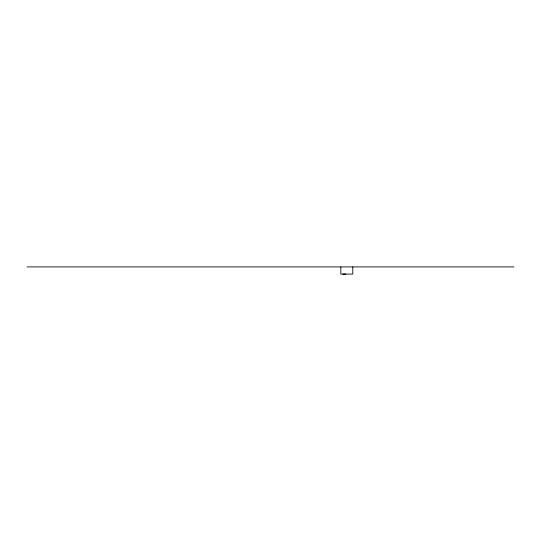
<?xml version="1.0" encoding="UTF-8"?>
<svg xmlns="http://www.w3.org/2000/svg" width="541" height="541" viewBox="0 0 541 541"><rect width="100%" height="100%" fill="white"/><g stroke="black" fill="none" stroke-linecap="round" stroke-linejoin="round"><path stroke-width="0.81" d="M342.811 274.091L345.895 274.071M27.05 266.909L513.95 266.909M352.786 266.909L352.786 274.091L340.816 274.091L340.816 266.909"/></g></svg>
